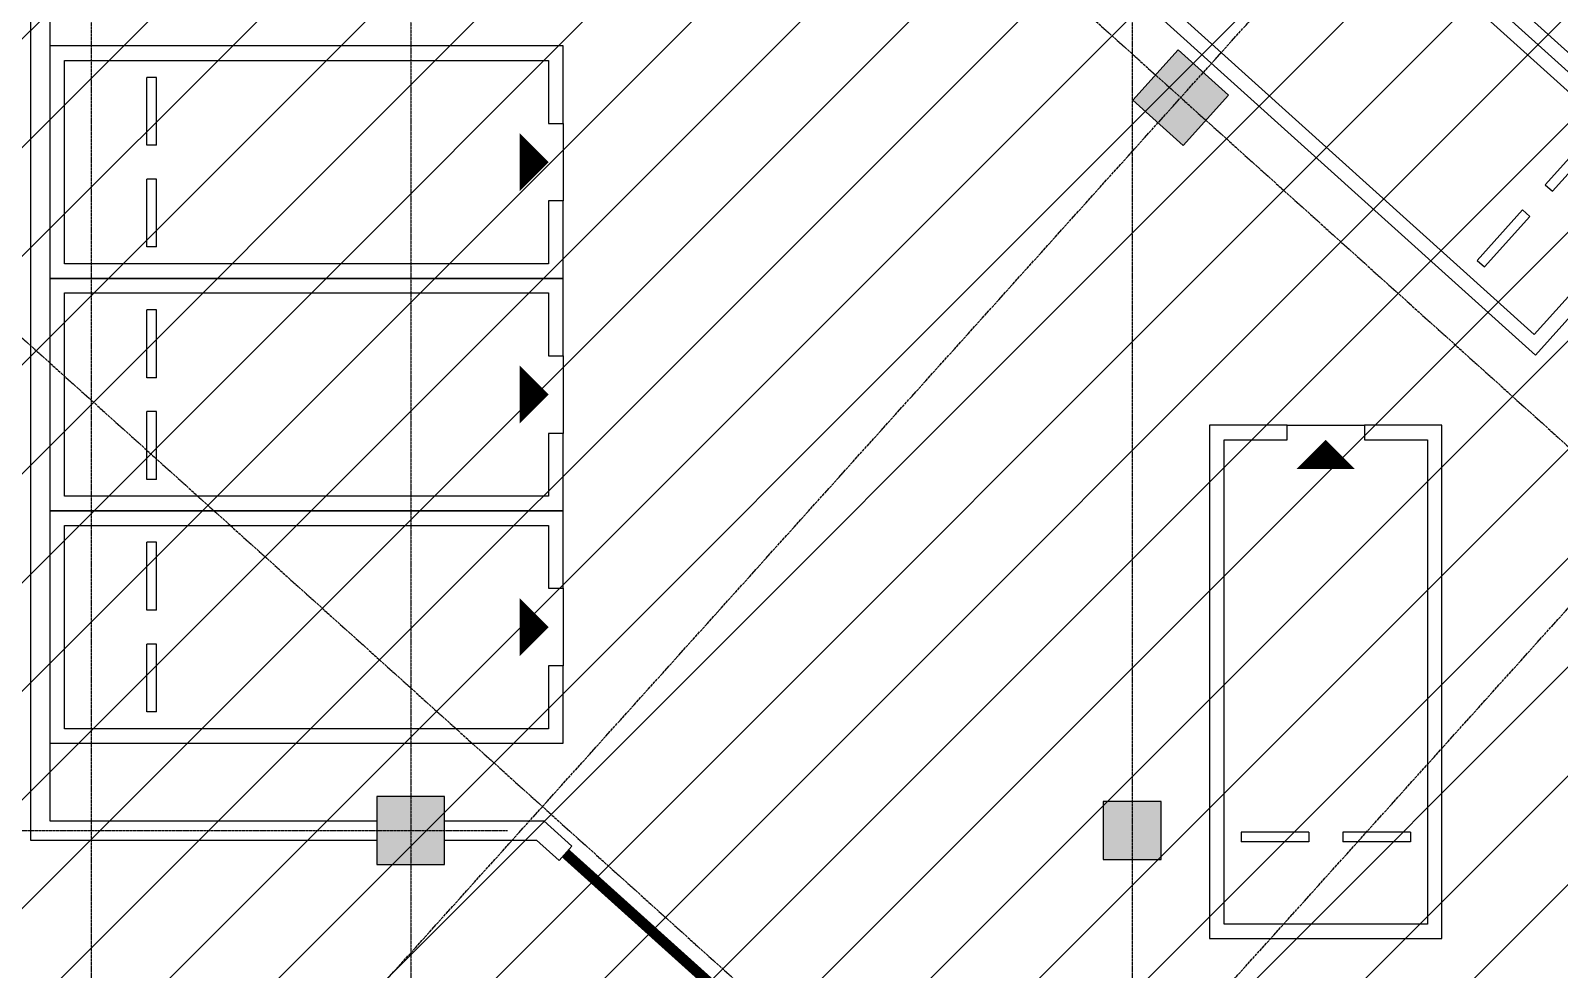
# Model space of a CAD drawing. Extents: x -20827274 to 1300756471, y -549375 to 3431892.
# Drawn here: x 5866 to 21654, y -338695 to -329002 of the extents above; entities that cross this region are included whole.
import ezdxf

# ---------------------------------------------------------------- set-up
doc = ezdxf.new("R2010")
doc.units = 0
doc.header["$LTSCALE"] = 10
doc.linetypes.add('暖附图底图$0$DASH', pattern=[0.35, 0.25, -0.1])
doc.linetypes.add('暖附图底图$0$DOTE', pattern=[2.42, 2, -0.2, 0.02, -0.2])
for name, color, linetype in [('1-zs', 3, 'Continuous'), ('PUB_HATCH', 8, 'Continuous'), ('暖附图底图$0$00-停车位', 8, 'Continuous'), ('暖附图底图$0$1-标注暖通', 8, 'Continuous'), ('暖附图底图$0$A-COLUMN', 8, 'Continuous'), ('暖附图底图$0$A-WALL', 8, 'Continuous'), ('暖附图底图$0$A-WINDOW', 8, 'Continuous'), ('暖附图底图$0$DOTE', 8, 'Continuous')]:
    doc.layers.add(name, color=color, linetype=linetype)
doc.layers.add('F-非人防区', color=105, linetype='Continuous', lineweight=15)

# ---------------------------------------------------------------- blocks, each defined once
blk = doc.blocks.new('暖附图底图$0$车位2400x5300')
at = {"layer": '暖附图底图$0$00-停车位', "color": 251}
for p, q in [((-875, -1000), (-175, -1000)), ((-875, -1100), (-875, -1000)), ((-875, -1100), (-175, -1100)), ((-175, -1100), (-175, -1000)), ((175, -1000), (875, -1000)), ((175, -1100), (175, -1000)), ((175, -1100), (875, -1100)), ((875, -1100), (875, -1000)), ((400, -5300), (-400, -5300))]:
    blk.add_line(p, q, dxfattribs=at)
blk.add_lwpolyline([(400, -5150), (400, -5300), (1200, -5300), (1200, 0), (-1200, 0), (-1200, -5300), (-400, -5300), (-400, -5150), (-1050, -5150), (-1050, -150), (1050, -150), (1050, -5150), (400, -5150)], dxfattribs=at)
blk.add_lwpolyline([(0, -5150, 0, 600, 0), (0, -4850, 600, 600, 0)], format="xyseb", dxfattribs=at)
blk = doc.blocks.new('_FZH')
blk.add_lwpolyline([(-0.5, -0.5), (0.5, -0.5), (0.5, 0.5), (-0.5, 0.5)], close=True)
at = {"layer": 'PUB_HATCH'}
blk.add_solid([(-0.5, -0.5), (0.5, -0.5), (-0.5, 0.5), (0.5, 0.5)], dxfattribs=at)
blk = doc.blocks.new('暖附图底图$0$$DorLib2D$00000213')
at = {"color": 0, "linetype": '暖附图底图$0$DASH', "const_width": 0.02}
blk.add_lwpolyline([(0.5, 0), (-0.5, 0)], dxfattribs=at)
blk = doc.blocks.new('暖附图底图$0$AFSFCS')
at = {"layer": '暖附图底图$0$A-WALL'}
for p, q in [((6066.4, -328160.4), (6066.4, -337160.4)), ((5866.4, -328360.4), (5866.4, -337360.4)), ((6066.4, -337160.4), (9441.4, -337160.4)), ((10141.4, -337160.4), (11166.3, -337160.4)), ((11457.3, -337422.5), (11166.3, -337160.4)), ((5866.4, -337360.4), (9441.4, -337360.4)), ((10141.4, -337360.4), (11089.5, -337360.4)), ((11089.5, -337360.4), (11323.5, -337571.1)), ((11323.5, -337571.1), (11457.3, -337422.5))]:
    blk.add_line(p, q, dxfattribs=at)
at = {"layer": '暖附图底图$0$DOTE', "color": 127, "linetype": '暖附图底图$0$DOTE', "ltscale": 1.5}
for p, q in [((6491.4, -155629.3), (6491.4, -385768.2)), ((9791.4, -155629.3), (9791.4, -385768.2)), ((-19282.2, -370815), (113456.9, -223393.3)), ((-14328.5, -375027.4), (118287.3, -227742.6)), ((9019.3, -321838.3), (32658.5, -343123.1)), ((2428.4, -329158.2), (26067.6, -350443))]:
    blk.add_line(p, q, dxfattribs=at)
at = {"layer": '暖附图底图$0$DOTE', "color": 16, "linetype": '暖附图底图$0$DOTE', "ltscale": 1.5}
for p, q in [((17241.4, -155629.3), (17241.4, -385768.2)), ((-113117.3, -337260.4), (10791.4, -337260.4))]:
    blk.add_line(p, q, dxfattribs=at)
at = {"layer": '暖附图底图$0$00-停车位'}
for p, rotation in [((23814.5, -329676.4), 228.0000000141129), ((22208.6, -331460), 228.0000000141129), ((6066.4, -330360.4), 90), ((6066.4, -332760.4), 90), ((19241.4, -338377), 180), ((6066.4, -335160.4), 90)]:
    blk.add_blockref('暖附图底图$0$车位2400x5300', p, dxfattribs=dict(at, rotation=rotation))
at = {"layer": '暖附图底图$0$A-COLUMN'}
for p, xscale, yscale, zscale, rotation in [((17743.6, -329693.6), 700.000000000142, 700.000000000142, 700.000000000142, 47.99999999999633), ((9791.4, -337260.4), 700, 700, 700, 90), ((17241.4, -337260.4), 600, 600, 600, 90)]:
    blk.add_blockref('_FZH', p, dxfattribs=dict(at, xscale=xscale, yscale=yscale, zscale=zscale, rotation=rotation))
at = {"layer": '暖附图底图$0$A-WINDOW', "xscale": 5500, "yscale": -5500, "zscale": 200, "rotation": 317.9999999999957}
blk.add_blockref('暖附图底图$0$$DorLib2D$00000213', (13434.1, -339336.9), dxfattribs=at)
blk = doc.blocks.new('暖附图底图')
at = {"layer": '暖附图底图$0$1-标注暖通', "linetype": '暖附图底图$0$DASH'}
blk.add_blockref('暖附图底图$0$AFSFCS', (500000, 0), dxfattribs=at)

msp = doc.modelspace()

# ---------------------------------------------------------------- hatches: boundary and pattern name
at = {"layer": 'F-非人防区'}
h = msp.add_hatch(dxfattribs=at)
h.set_pattern_fill('ANSI31', color=8, scale=500)
h.set_pattern_definition([(45, (-67108.6, 126739.6), (-561.266, 561.266), [])])
edge = h.paths.add_edge_path()
edge.add_line((26041.4, -160910.4), (26041.4, -174910.4))
edge.add_line((26041.4, -174910.4), (44466.4, -174910.4))
edge.add_line((44466.4, -174910.4), (44466.4, -230535.4))
edge.add_line((44466.4, -230535.4), (29591.4, -230535.4))
edge.add_line((29591.4, -230535.4), (29591.4, -228585.4))
edge.add_line((29591.4, -228585.4), (32466.4, -228585.4))
edge.add_line((32466.4, -228585.4), (32466.4, -223185.4))
edge.add_line((32466.4, -223185.4), (6116.4, -223185.4))
edge.add_line((6116.4, -223185.4), (6116.4, -236210.4))
edge.add_line((6116.4, -236210.4), (5916.4, -236210.4))
edge.add_line((5916.4, -236210.4), (5921.1, -289912.2))
edge.add_line((5921.1, -289912.2), (35191.4, -289912.2))
edge.add_line((35191.4, -289912.2), (35191.4, -296310.4))
edge.add_line((35191.4, -296310.4), (35041.4, -296310.4))
edge.add_line((35041.4, -296310.4), (35041.4, -296910.4))
edge.add_line((35041.4, -296910.4), (35641.4, -296910.4))
edge.add_line((35641.4, -296910.4), (44736.4, -305099.6))
edge.add_line((44736.4, -305099.6), (22456.5, -329844))
edge.add_line((22456.5, -329844), (22456.5, -340006.4))
edge.add_line((22456.5, -340006.4), (-13248.1, -379660.4))
edge.add_line((-13248.1, -379660.4), (-90108.6, -379660.4))
edge.add_line((-90108.6, -379660.4), (-90108.6, -373660.4))
edge.add_line((-90108.6, -373660.4), (-91358.6, -373660.4))
edge.add_arc((-91358.6, -361660.4), 12000, 180, 270, ccw=False)
edge.add_line((-103358.6, -361660.4), (-103358.6, -333450.4))
edge.add_line((-103358.6, -333450.4), (-95358.6, -333436.6))
edge.add_line((-95358.6, -333436.6), (-95358.6, -160610.4))
edge.add_line((-95358.6, -160610.4), (-86333.4, -160610.4))
edge.add_line((-86333.4, -160610.4), (-86333.6, -149790))
edge.add_line((-86333.6, -149790), (-73433.4, -149790))
edge.add_line((-73433.4, -149790), (-73433.4, -160610.4))
edge.add_line((-73433.4, -160610.4), (26041.4, -160910.4))

# ---------------------------------------------------------------- block references
at = {"layer": '1-zs'}
msp.add_blockref('暖附图底图', (-500000, 0), dxfattribs=at)

doc.saveas('drawing.dxf')
